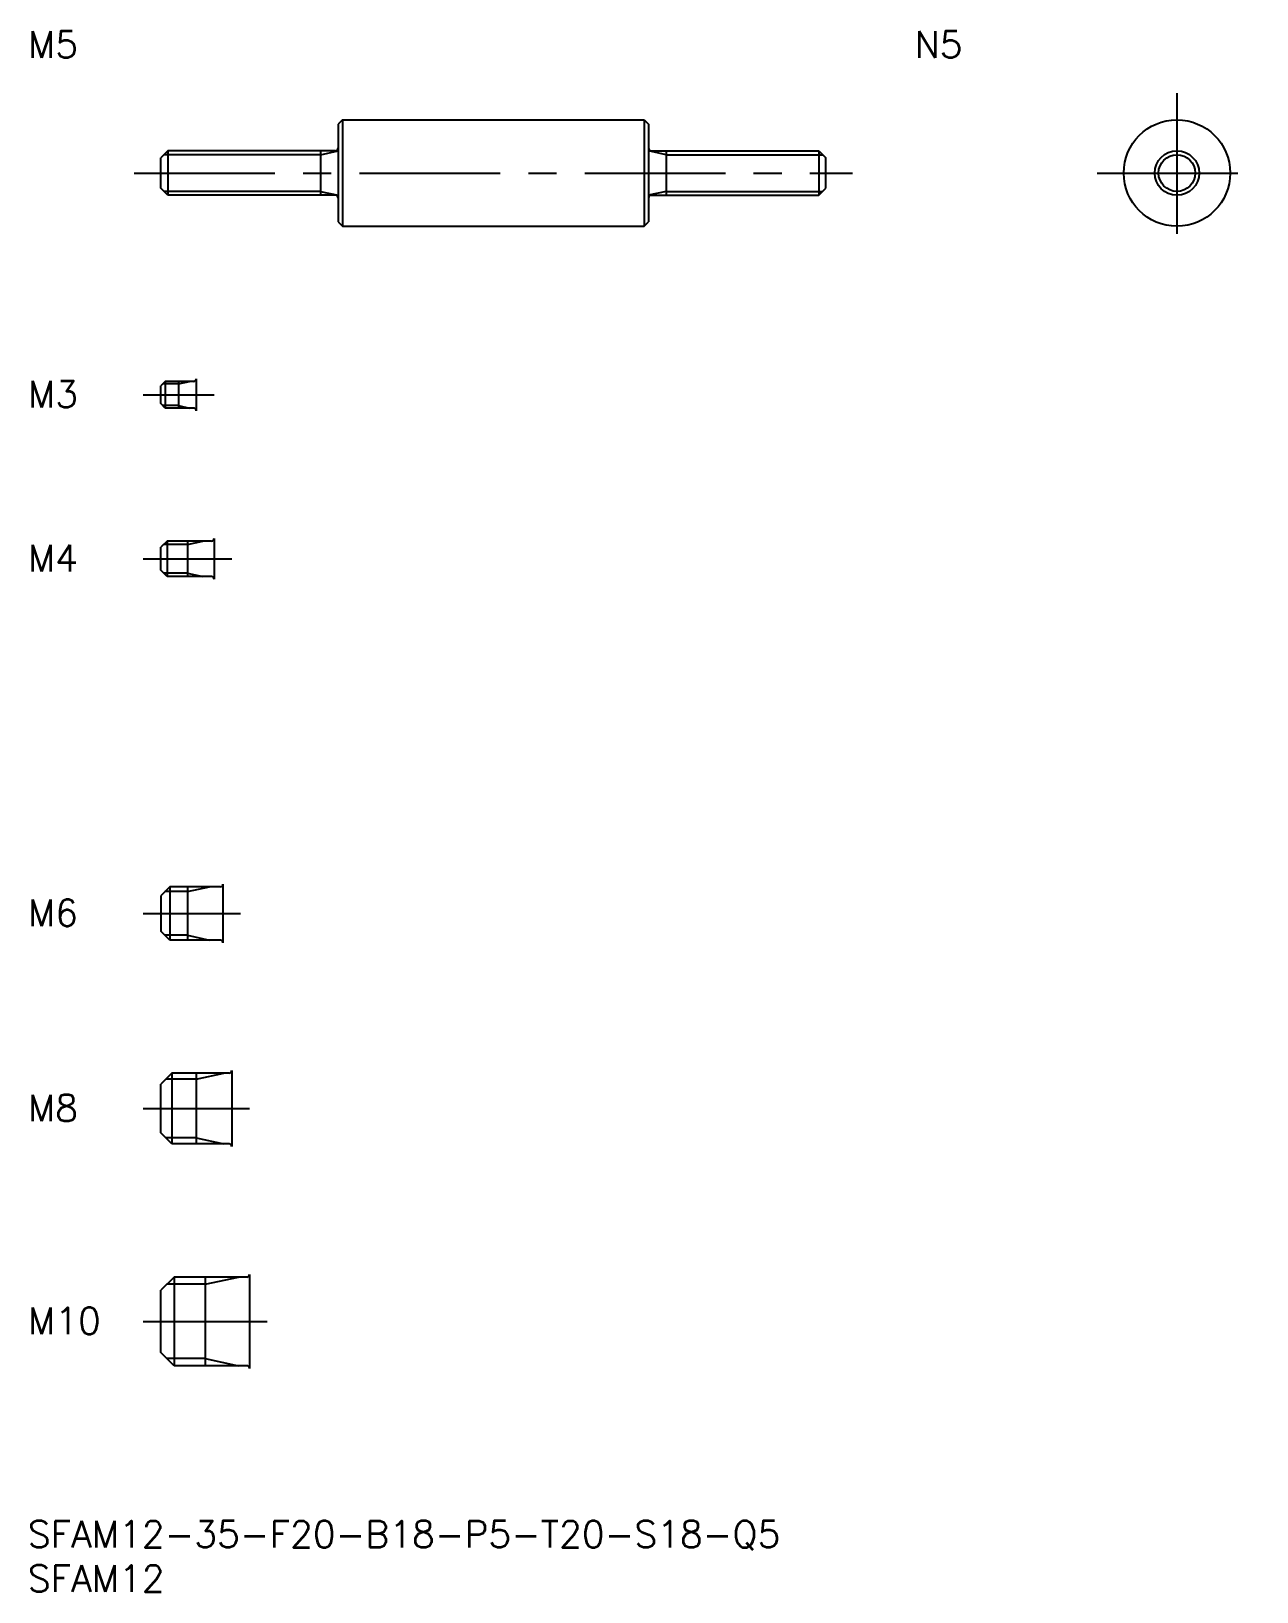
# Model space of a CAD drawing. Extents: x 0 to 139, y -8 to 168.
import ezdxf

# ---------------------------------------------------------------- set-up
doc = ezdxf.new("R2010")
doc.units = 0
doc.header["$LTSCALE"] = 0.5
doc.linetypes.add('CENTER', pattern=[50.8, 31.75, -6.35, 6.35, -6.35])
for name, color, linetype in [('MSM_CENTER', 1, 'CENTER'), ('MSM_CONTINUOUS', 7, 'CONTINUOUS'), ('MSM_NARROW', 5, 'CONTINUOUS'), ('MSM_PART_NUMBER', 7, 'CONTINUOUS')]:
    doc.layers.add(name, color=color, linetype=linetype)
doc.styles.get("Standard").update_dxf_attribs({"font": 'txt.shx', "height": 1, "bigfont": 'bigfont.shx'})

# ---------------------------------------------------------------- blocks, each defined once
blk = doc.blocks.new('*U16')
at = {"layer": 'MSM_PART_NUMBER'}
blk.add_text('SFAM12-35-F20-B18-P5-T20-S18-Q5', height=3, dxfattribs=at).set_placement((0, -3))
blk = doc.blocks.new('*U17')
at = {"layer": 'MSM_PART_NUMBER'}
blk.add_text('SFAM12', height=3, dxfattribs=at).set_placement((0, -8))
blk = doc.blocks.new('*U18')
at = {"layer": 'MSM_PART_NUMBER'}
blk.add_text('M10', height=3, dxfattribs=at).set_placement((0, 21.06))
blk = doc.blocks.new('*U19')
at = {"layer": 'MSM_PART_NUMBER'}
blk.add_text('M8', height=3, dxfattribs=at).set_placement((0, 45.06))
blk = doc.blocks.new('*U20')
at = {"layer": 'MSM_PART_NUMBER'}
blk.add_text('M6', height=3, dxfattribs=at).set_placement((0, 67.06))
blk = doc.blocks.new('*U21')
at = {"layer": 'MSM_PART_NUMBER'}
blk.add_text('M5', height=3, dxfattribs=at).set_placement((0, 164.99))
blk = doc.blocks.new('*U22')
at = {"layer": 'MSM_PART_NUMBER'}
blk.add_text('N5', height=3, dxfattribs=at).set_placement((100, 164.99))
blk = doc.blocks.new('*U23')
at = {"layer": 'MSM_PART_NUMBER'}
blk.add_text('M4', height=3, dxfattribs=at).set_placement((0, 107.06))
blk = doc.blocks.new('*U24')
at = {"layer": 'MSM_PART_NUMBER'}
blk.add_text('M3', height=3, dxfattribs=at).set_placement((0, 125.56))

msp = doc.modelspace()

# ---------------------------------------------------------------- linework, layer by layer
at = {"layer": 'MSM_CENTER'}
for p, q in [((129.59, 161), (129.59, 143)), ((12, 152), (93, 152)), ((120.59, 152), (138.59, 152)), ((13, 127), (21, 127)), ((13, 108.5), (23, 108.5)), ((13, 68.5), (24, 68.5)), ((13, 46.5), (25, 46.5)), ((13, 22.5), (27, 22.5))]:
    msp.add_line(p, q, dxfattribs=at)
at = {"layer": 'MSM_CONTINUOUS'}
for p, q in [((35.5, 158), (35, 157.5)), ((35, 157.5), (35, 146.5)), ((35.5, 158), (69.5, 158)), ((35.5, 158), (35.5, 146)), ((69.5, 158), (69.5, 146)), ((69.5, 158), (70, 157.5)), ((70, 157.5), (70, 146.5)), ((15.8, 154.5), (15, 153.7)), ((15, 150.3), (15, 153.7)), ((34.7, 154.5), (15.8, 154.5)), ((15.8, 154.5), (15.8, 149.5)), ((33, 154.5), (33, 149.5)), ((70.3, 154.5), (89.2, 154.5)), ((72, 154.5), (72, 149.5)), ((89.2, 154.5), (90, 153.7)), ((89.2, 154.5), (89.2, 149.5)), ((90, 150.3), (90, 153.7)), ((15.8, 149.5), (15, 150.3)), ((89.2, 149.5), (90, 150.3)), ((34.7, 149.5), (15.8, 149.5)), ((70.3, 149.5), (89.2, 149.5)), ((35, 146.5), (35.5, 146)), ((69.5, 146), (70, 146.5)), ((35.5, 146), (69.5, 146)), ((15.5, 128.5), (15, 128)), ((18.7, 128.5), (15.5, 128.5)), ((15.5, 128.5), (15.5, 125.5)), ((17, 128.5), (17, 125.5)), ((19, 128.8), (19, 125.2)), ((15, 126), (15, 128)), ((15.5, 125.5), (15, 126)), ((18.7, 125.5), (15.5, 125.5)), ((15.7, 110.5), (15, 109.8)), ((15, 107.2), (15, 109.8)), ((20.7, 110.5), (15.7, 110.5)), ((15.7, 110.5), (15.7, 106.5)), ((18, 110.5), (18, 106.5)), ((21, 110.8), (21, 106.2)), ((15.7, 106.5), (15, 107.2)), ((20.7, 106.5), (15.7, 106.5)), ((16, 71.5), (15, 70.5)), ((15, 70.5), (15, 66.5)), ((21.7, 71.5), (16, 71.5)), ((16, 71.5), (16, 65.5)), ((18, 71.5), (18, 65.5)), ((22, 71.8), (22, 65.2)), ((16, 65.5), (15, 66.5)), ((21.7, 65.5), (16, 65.5)), ((16.25, 50.5), (15, 49.25)), ((22.7, 50.5), (16.25, 50.5)), ((16.25, 50.5), (16.25, 42.5)), ((19, 50.5), (19, 42.5)), ((23, 50.8), (23, 42.2)), ((15, 43.75), (15, 49.25)), ((16.25, 42.5), (15, 43.75)), ((22.7, 42.5), (16.25, 42.5)), ((16.5, 27.5), (15, 26)), ((24.7, 27.5), (16.5, 27.5)), ((16.5, 27.5), (16.5, 17.5)), ((20, 27.5), (20, 17.5)), ((25, 27.8), (25, 17.2)), ((15, 19), (15, 26)), ((16.5, 17.5), (15, 19)), ((24.7, 17.5), (16.5, 17.5))]:
    msp.add_line(p, q, dxfattribs=at)
for radius in [6, 2.5]:
    msp.add_circle((129.59, 152), radius, dxfattribs=at)
for centre, start, end in [((34.7, 154.8), 270, 0), ((70.3, 154.8), 180, 270), ((34.7, 149.2), 0, 90), ((70.3, 149.2), 90, 180), ((18.7, 128.8), 270, 0), ((18.7, 125.2), 0, 90), ((20.7, 110.8), 270, 0), ((20.7, 106.2), 0, 90), ((21.7, 71.8), 270, 0), ((21.7, 65.2), 0, 90), ((22.7, 50.8), 270, 0), ((22.7, 42.2), 0, 90), ((24.7, 27.8), 270, 0), ((24.7, 17.2), 0, 90)]:
    msp.add_arc(centre, 0.3, start, end, dxfattribs=at)
at = {"layer": 'MSM_NARROW'}
for p, q in [((33, 154.07), (15.37, 154.07)), ((33, 154.07), (35, 154.5)), ((72, 154.07), (70, 154.5)), ((72, 154.07), (89.63, 154.07)), ((33, 149.93), (15.37, 149.93)), ((33, 149.93), (35, 149.5)), ((72, 149.93), (70, 149.5)), ((72, 149.93), (89.63, 149.93)), ((17, 128.23), (18.25, 128.5)), ((17, 128.23), (15.23, 128.23)), ((17, 125.77), (15.23, 125.77)), ((17, 125.77), (18.25, 125.5)), ((18, 110.12), (15.32, 110.12)), ((18, 110.12), (19.75, 110.5)), ((18, 106.88), (15.32, 106.88)), ((18, 106.88), (19.75, 106.5)), ((18, 70.96), (15.46, 70.96)), ((18, 70.96), (20.5, 71.5)), ((18, 66.04), (15.46, 66.04)), ((18, 66.04), (20.5, 65.5)), ((19, 49.82), (15.57, 49.82)), ((19, 49.82), (22.12, 50.5)), ((19, 43.18), (15.57, 43.18)), ((19, 43.18), (22.12, 42.5)), ((20, 26.69), (15.69, 26.69)), ((20, 26.69), (23.75, 27.5)), ((20, 18.31), (15.69, 18.31)), ((20, 18.31), (23.75, 17.5))]:
    msp.add_line(p, q, dxfattribs=at)
msp.add_circle((129.59, 152), 2.07, dxfattribs=at)

# ---------------------------------------------------------------- block references
at = {"layer": 'MSM_CONTINUOUS'}
for name in ['*U21', '*U22', '*U24', '*U23', '*U20', '*U19', '*U18', '*U16', '*U17']:
    msp.add_blockref(name, (0, 0), dxfattribs=at)

doc.saveas('drawing.dxf')
